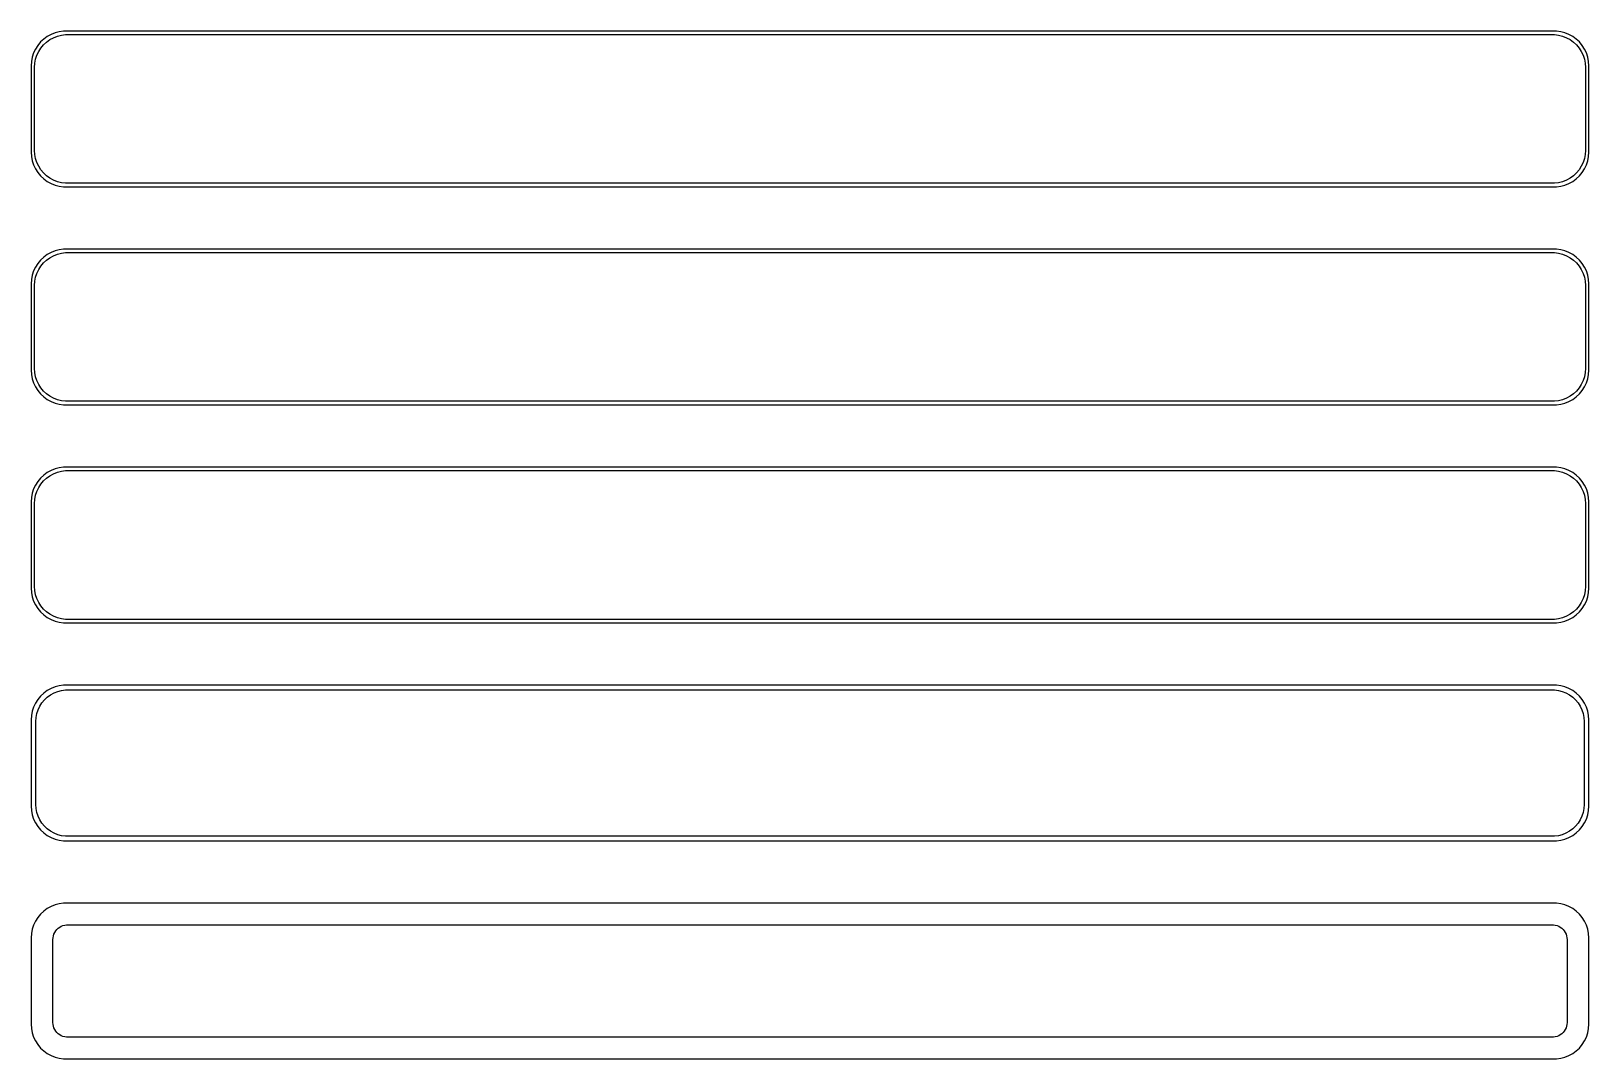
# Model space of a CAD drawing. Header units: metres. Extents: x -112 to 112, y 146 to 295.
import ezdxf

# ---------------------------------------------------------------- set-up
doc = ezdxf.new("R2010")
doc.units = ezdxf.units.M

msp = doc.modelspace()

# ---------------------------------------------------------------- linework, layer by layer
for p, q in [((-111.545, 292.689), (-111.882, 292.159)), ((-111.145, 293.173), (-111.545, 292.689)), ((-110.687, 293.603), (-111.145, 293.173)), ((-111.093, 292.292), (-110.713, 292.752)), ((-110.713, 292.752), (-110.278, 293.16)), ((-110.179, 293.972), (-110.687, 293.603)), ((-110.278, 293.16), (-109.795, 293.511)), ((-109.629, 294.274), (-110.179, 293.972)), ((-109.795, 293.511), (-109.272, 293.798)), ((-109.045, 294.505), (-109.629, 294.274)), ((-109.272, 293.798), (-108.718, 294.018)), ((-108.437, 294.661), (-109.045, 294.505)), ((-108.718, 294.018), (-108.14, 294.166)), ((-107.814, 294.74), (-108.437, 294.661)), ((-108.14, 294.166), (-107.548, 294.241)), ((107.814, 294.74), (-107.814, 294.74)), ((-107.548, 294.241), (107.548, 294.241)), ((107.548, 294.241), (108.14, 294.166)), ((108.437, 294.661), (107.814, 294.74)), ((108.14, 294.166), (108.718, 294.018)), ((109.045, 294.505), (108.437, 294.661)), ((108.718, 294.018), (109.272, 293.798)), ((109.629, 294.274), (109.045, 294.505)), ((109.272, 293.798), (109.795, 293.511)), ((110.179, 293.972), (109.629, 294.274)), ((109.795, 293.511), (110.278, 293.16)), ((110.687, 293.603), (110.179, 293.972)), ((110.278, 293.16), (110.713, 292.752)), ((111.145, 293.173), (110.687, 293.603)), ((110.713, 292.752), (111.093, 292.292)), ((111.545, 292.689), (111.145, 293.173)), ((111.882, 292.159), (111.545, 292.689)), ((-112.461, 290.377), (-112.5, 289.75)), ((-112.343, 290.993), (-112.461, 290.377)), ((-112.149, 291.591), (-112.343, 290.993)), ((-111.882, 292.159), (-112.149, 291.591)), ((-111.963, 290.095), (-111.851, 290.681)), ((-111.851, 290.681), (-111.666, 291.249)), ((-111.666, 291.249), (-111.412, 291.788)), ((-111.412, 291.788), (-111.093, 292.292)), ((111.093, 292.292), (111.412, 291.788)), ((111.412, 291.788), (111.666, 291.249)), ((111.666, 291.249), (111.851, 290.681)), ((111.851, 290.681), (111.963, 290.095)), ((112.149, 291.591), (111.882, 292.159)), ((112.343, 290.993), (112.149, 291.591)), ((112.461, 290.377), (112.343, 290.993)), ((112.5, 289.75), (112.461, 290.377)), ((-112.5, 289.75), (-112.5, 277.25)), ((-112, 289.5), (-111.963, 290.095)), ((-112, 277.5), (-112, 289.5)), ((111.963, 290.095), (112, 289.5)), ((112, 289.5), (112, 277.5)), ((112.5, 277.25), (112.5, 289.75)), ((-112.5, 277.25), (-112.461, 276.623)), ((-111.963, 276.905), (-112, 277.5)), ((-111.851, 276.319), (-111.963, 276.905)), ((111.963, 276.905), (111.851, 276.319)), ((112, 277.5), (111.963, 276.905)), ((112.461, 276.623), (112.5, 277.25)), ((-112.461, 276.623), (-112.343, 276.007)), ((-112.343, 276.007), (-112.149, 275.409)), ((-112.149, 275.409), (-111.882, 274.841)), ((-111.882, 274.841), (-111.545, 274.311)), ((-111.666, 275.751), (-111.851, 276.319)), ((-111.412, 275.212), (-111.666, 275.751)), ((-111.093, 274.708), (-111.412, 275.212)), ((-110.713, 274.248), (-111.093, 274.708)), ((111.093, 274.708), (110.713, 274.248)), ((111.412, 275.212), (111.093, 274.708)), ((111.666, 275.751), (111.412, 275.212)), ((111.545, 274.311), (111.882, 274.841)), ((111.851, 276.319), (111.666, 275.751)), ((111.882, 274.841), (112.149, 275.409)), ((112.149, 275.409), (112.343, 276.007)), ((112.343, 276.007), (112.461, 276.623)), ((-111.545, 274.311), (-111.145, 273.827)), ((-111.145, 273.827), (-110.687, 273.397)), ((-110.278, 273.84), (-110.713, 274.248)), ((-110.687, 273.397), (-110.179, 273.028)), ((-109.795, 273.489), (-110.278, 273.84)), ((-110.179, 273.028), (-109.629, 272.726)), ((-109.272, 273.202), (-109.795, 273.489)), ((-109.629, 272.726), (-109.045, 272.495)), ((-108.718, 272.982), (-109.272, 273.202)), ((-109.045, 272.495), (-108.437, 272.339)), ((-108.14, 272.834), (-108.718, 272.982)), ((-108.437, 272.339), (-107.814, 272.26)), ((-107.548, 272.759), (-108.14, 272.834)), ((-107.814, 272.26), (107.814, 272.26)), ((107.548, 272.759), (-107.548, 272.759)), ((108.14, 272.834), (107.548, 272.759)), ((107.814, 272.26), (108.437, 272.339)), ((108.718, 272.982), (108.14, 272.834)), ((108.437, 272.339), (109.045, 272.495)), ((109.272, 273.202), (108.718, 272.982)), ((109.045, 272.495), (109.629, 272.726)), ((109.795, 273.489), (109.272, 273.202)), ((109.629, 272.726), (110.179, 273.028)), ((110.278, 273.84), (109.795, 273.489)), ((110.179, 273.028), (110.687, 273.397)), ((110.713, 274.248), (110.278, 273.84)), ((110.687, 273.397), (111.145, 273.827)), ((111.145, 273.827), (111.545, 274.311)), ((-111.545, 261.189), (-111.882, 260.659)), ((-111.145, 261.673), (-111.545, 261.189)), ((-110.687, 262.103), (-111.145, 261.673)), ((-111.093, 260.792), (-110.713, 261.252)), ((-110.713, 261.252), (-110.278, 261.66)), ((-110.179, 262.472), (-110.687, 262.103)), ((-110.278, 261.66), (-109.795, 262.011)), ((-109.629, 262.774), (-110.179, 262.472)), ((-109.795, 262.011), (-109.272, 262.298)), ((-109.045, 263.005), (-109.629, 262.774)), ((-109.272, 262.298), (-108.718, 262.518)), ((-108.437, 263.161), (-109.045, 263.005)), ((-108.718, 262.518), (-108.14, 262.666)), ((-107.814, 263.24), (-108.437, 263.161)), ((-108.14, 262.666), (-107.548, 262.741)), ((107.814, 263.24), (-107.814, 263.24)), ((-107.548, 262.741), (107.548, 262.741)), ((107.548, 262.741), (108.14, 262.666)), ((108.437, 263.161), (107.814, 263.24)), ((108.14, 262.666), (108.718, 262.518)), ((109.045, 263.005), (108.437, 263.161)), ((108.718, 262.518), (109.272, 262.298)), ((109.629, 262.774), (109.045, 263.005)), ((109.272, 262.298), (109.795, 262.011)), ((110.179, 262.472), (109.629, 262.774)), ((109.795, 262.011), (110.278, 261.66)), ((110.687, 262.103), (110.179, 262.472)), ((110.278, 261.66), (110.713, 261.252)), ((111.145, 261.673), (110.687, 262.103)), ((110.713, 261.252), (111.093, 260.792)), ((111.545, 261.189), (111.145, 261.673)), ((111.882, 260.659), (111.545, 261.189)), ((-112.461, 258.877), (-112.5, 258.25)), ((-112.343, 259.493), (-112.461, 258.877)), ((-112.149, 260.091), (-112.343, 259.493)), ((-111.882, 260.659), (-112.149, 260.091)), ((-111.963, 258.595), (-111.851, 259.181)), ((-111.851, 259.181), (-111.666, 259.749)), ((-111.666, 259.749), (-111.412, 260.288)), ((-111.412, 260.288), (-111.093, 260.792)), ((111.093, 260.792), (111.412, 260.288)), ((111.412, 260.288), (111.666, 259.749)), ((111.666, 259.749), (111.851, 259.181)), ((111.851, 259.181), (111.963, 258.595)), ((112.149, 260.091), (111.882, 260.659)), ((112.343, 259.493), (112.149, 260.091)), ((112.461, 258.877), (112.343, 259.493)), ((112.5, 258.25), (112.461, 258.877)), ((-112.5, 258.25), (-112.5, 245.75)), ((-112, 258), (-111.963, 258.595)), ((-112, 246), (-112, 258)), ((111.963, 258.595), (112, 258)), ((112, 258), (112, 246)), ((112.5, 245.75), (112.5, 258.25)), ((-112.5, 245.75), (-112.461, 245.123)), ((-111.963, 245.405), (-112, 246)), ((-111.851, 244.819), (-111.963, 245.405)), ((111.963, 245.405), (111.851, 244.819)), ((112, 246), (111.963, 245.405)), ((112.461, 245.123), (112.5, 245.75)), ((-112.461, 245.123), (-112.343, 244.507)), ((-112.343, 244.507), (-112.149, 243.909)), ((-112.149, 243.909), (-111.882, 243.341)), ((-111.882, 243.341), (-111.545, 242.811)), ((-111.666, 244.251), (-111.851, 244.819)), ((-111.412, 243.712), (-111.666, 244.251)), ((-111.093, 243.208), (-111.412, 243.712)), ((-110.713, 242.748), (-111.093, 243.208)), ((111.093, 243.208), (110.713, 242.748)), ((111.412, 243.712), (111.093, 243.208)), ((111.666, 244.251), (111.412, 243.712)), ((111.545, 242.811), (111.882, 243.341)), ((111.851, 244.819), (111.666, 244.251)), ((111.882, 243.341), (112.149, 243.909)), ((112.149, 243.909), (112.343, 244.507)), ((112.343, 244.507), (112.461, 245.123)), ((-111.545, 242.811), (-111.145, 242.327)), ((-111.145, 242.327), (-110.687, 241.897)), ((-110.278, 242.34), (-110.713, 242.748)), ((-110.687, 241.897), (-110.179, 241.528)), ((-109.795, 241.989), (-110.278, 242.34)), ((-110.179, 241.528), (-109.629, 241.226)), ((-109.272, 241.702), (-109.795, 241.989)), ((-109.629, 241.226), (-109.045, 240.995)), ((-108.718, 241.482), (-109.272, 241.702)), ((-109.045, 240.995), (-108.437, 240.839)), ((-108.14, 241.334), (-108.718, 241.482)), ((-108.437, 240.839), (-107.814, 240.76)), ((-107.548, 241.259), (-108.14, 241.334)), ((-107.814, 240.76), (107.814, 240.76)), ((107.548, 241.259), (-107.548, 241.259)), ((108.14, 241.334), (107.548, 241.259)), ((107.814, 240.76), (108.437, 240.839)), ((108.718, 241.482), (108.14, 241.334)), ((108.437, 240.839), (109.045, 240.995)), ((109.272, 241.702), (108.718, 241.482)), ((109.045, 240.995), (109.629, 241.226)), ((109.795, 241.989), (109.272, 241.702)), ((109.629, 241.226), (110.179, 241.528)), ((110.278, 242.34), (109.795, 241.989)), ((110.179, 241.528), (110.687, 241.897)), ((110.713, 242.748), (110.278, 242.34)), ((110.687, 241.897), (111.145, 242.327)), ((111.145, 242.327), (111.545, 242.811)), ((-111.545, 229.689), (-111.882, 229.159)), ((-111.145, 230.173), (-111.545, 229.689)), ((-110.687, 230.603), (-111.145, 230.173)), ((-111.093, 229.292), (-110.713, 229.752)), ((-110.713, 229.752), (-110.278, 230.16)), ((-110.179, 230.972), (-110.687, 230.603)), ((-110.278, 230.16), (-109.795, 230.511)), ((-109.629, 231.274), (-110.179, 230.972)), ((-109.795, 230.511), (-109.272, 230.798)), ((-109.045, 231.505), (-109.629, 231.274)), ((-109.272, 230.798), (-108.718, 231.018)), ((-108.437, 231.661), (-109.045, 231.505)), ((-108.718, 231.018), (-108.14, 231.166)), ((-107.814, 231.74), (-108.437, 231.661)), ((-108.14, 231.166), (-107.548, 231.241)), ((107.814, 231.74), (-107.814, 231.74)), ((-107.548, 231.241), (107.548, 231.241)), ((107.548, 231.241), (108.14, 231.166)), ((108.437, 231.661), (107.814, 231.74)), ((108.14, 231.166), (108.718, 231.018)), ((109.045, 231.505), (108.437, 231.661)), ((108.718, 231.018), (109.272, 230.798)), ((109.629, 231.274), (109.045, 231.505)), ((109.272, 230.798), (109.795, 230.511)), ((110.179, 230.972), (109.629, 231.274)), ((109.795, 230.511), (110.278, 230.16)), ((110.687, 230.603), (110.179, 230.972)), ((110.278, 230.16), (110.713, 229.752)), ((111.145, 230.173), (110.687, 230.603)), ((110.713, 229.752), (111.093, 229.292)), ((111.545, 229.689), (111.145, 230.173)), ((111.882, 229.159), (111.545, 229.689)), ((-112.461, 227.377), (-112.5, 226.75)), ((-112.343, 227.993), (-112.461, 227.377)), ((-112.149, 228.591), (-112.343, 227.993)), ((-111.882, 229.159), (-112.149, 228.591)), ((-111.963, 227.095), (-111.851, 227.681)), ((-111.851, 227.681), (-111.666, 228.249)), ((-111.666, 228.249), (-111.412, 228.788)), ((-111.412, 228.788), (-111.093, 229.292)), ((111.093, 229.292), (111.412, 228.788)), ((111.412, 228.788), (111.666, 228.249)), ((111.666, 228.249), (111.851, 227.681)), ((111.851, 227.681), (111.963, 227.095)), ((112.149, 228.591), (111.882, 229.159)), ((112.343, 227.993), (112.149, 228.591)), ((112.461, 227.377), (112.343, 227.993)), ((112.5, 226.75), (112.461, 227.377)), ((-112.5, 226.75), (-112.5, 214.25)), ((-112, 226.5), (-111.963, 227.095)), ((-112, 214.5), (-112, 226.5)), ((111.963, 227.095), (112, 226.5)), ((112, 226.5), (112, 214.5)), ((112.5, 214.25), (112.5, 226.75)), ((-112.5, 214.25), (-112.461, 213.623)), ((-111.963, 213.905), (-112, 214.5)), ((-111.851, 213.319), (-111.963, 213.905)), ((111.963, 213.905), (111.851, 213.319)), ((112, 214.5), (111.963, 213.905)), ((112.461, 213.623), (112.5, 214.25)), ((-112.461, 213.623), (-112.343, 213.007)), ((-112.343, 213.007), (-112.149, 212.409)), ((-112.149, 212.409), (-111.882, 211.841)), ((-111.882, 211.841), (-111.545, 211.311)), ((-111.666, 212.751), (-111.851, 213.319)), ((-111.412, 212.212), (-111.666, 212.751)), ((-111.093, 211.708), (-111.412, 212.212)), ((-110.713, 211.248), (-111.093, 211.708)), ((111.093, 211.708), (110.713, 211.248)), ((111.412, 212.212), (111.093, 211.708)), ((111.666, 212.751), (111.412, 212.212)), ((111.545, 211.311), (111.882, 211.841)), ((111.851, 213.319), (111.666, 212.751)), ((111.882, 211.841), (112.149, 212.409)), ((112.149, 212.409), (112.343, 213.007)), ((112.343, 213.007), (112.461, 213.623)), ((-111.545, 211.311), (-111.145, 210.827)), ((-111.145, 210.827), (-110.687, 210.397)), ((-110.278, 210.84), (-110.713, 211.248)), ((-110.687, 210.397), (-110.179, 210.028)), ((-109.795, 210.489), (-110.278, 210.84)), ((-110.179, 210.028), (-109.629, 209.726)), ((-109.272, 210.202), (-109.795, 210.489)), ((-109.629, 209.726), (-109.045, 209.495)), ((-108.718, 209.982), (-109.272, 210.202)), ((-109.045, 209.495), (-108.437, 209.339)), ((-108.14, 209.834), (-108.718, 209.982)), ((-108.437, 209.339), (-107.814, 209.26)), ((-107.548, 209.759), (-108.14, 209.834)), ((-107.814, 209.26), (107.814, 209.26)), ((107.548, 209.759), (-107.548, 209.759)), ((108.14, 209.834), (107.548, 209.759)), ((107.814, 209.26), (108.437, 209.339)), ((108.718, 209.982), (108.14, 209.834)), ((108.437, 209.339), (109.045, 209.495)), ((109.272, 210.202), (108.718, 209.982)), ((109.045, 209.495), (109.629, 209.726)), ((109.795, 210.489), (109.272, 210.202)), ((109.629, 209.726), (110.179, 210.028)), ((110.278, 210.84), (109.795, 210.489)), ((110.179, 210.028), (110.687, 210.397)), ((110.713, 211.248), (110.278, 210.84)), ((110.687, 210.397), (111.145, 210.827)), ((111.145, 210.827), (111.545, 211.311)), ((-111.545, 198.189), (-111.882, 197.659)), ((-111.145, 198.673), (-111.545, 198.189)), ((-110.687, 199.103), (-111.145, 198.673)), ((-110.954, 197.691), (-110.588, 198.134)), ((-110.179, 199.472), (-110.687, 199.103)), ((-110.588, 198.134), (-110.168, 198.528)), ((-109.629, 199.774), (-110.179, 199.472)), ((-110.168, 198.528), (-109.703, 198.866)), ((-109.703, 198.866), (-109.199, 199.143)), ((-109.045, 200.005), (-109.629, 199.774)), ((-109.199, 199.143), (-108.665, 199.354)), ((-108.437, 200.161), (-109.045, 200.005)), ((-108.665, 199.354), (-108.108, 199.497)), ((-107.814, 200.24), (-108.437, 200.161)), ((-108.108, 199.497), (-107.537, 199.569)), ((107.814, 200.24), (-107.814, 200.24)), ((-107.537, 199.569), (107.537, 199.569)), ((107.537, 199.569), (108.108, 199.497)), ((108.437, 200.161), (107.814, 200.24)), ((108.108, 199.497), (108.665, 199.354)), ((109.045, 200.005), (108.437, 200.161)), ((108.665, 199.354), (109.199, 199.143)), ((109.629, 199.774), (109.045, 200.005)), ((109.199, 199.143), (109.703, 198.866)), ((110.179, 199.472), (109.629, 199.774)), ((109.703, 198.866), (110.168, 198.528)), ((110.168, 198.528), (110.588, 198.134)), ((110.687, 199.103), (110.179, 199.472)), ((110.588, 198.134), (110.954, 197.691)), ((111.145, 198.673), (110.687, 199.103)), ((111.545, 198.189), (111.145, 198.673)), ((111.882, 197.659), (111.545, 198.189)), ((-112.461, 195.877), (-112.5, 195.25)), ((-112.343, 196.493), (-112.461, 195.877)), ((-112.149, 197.091), (-112.343, 196.493)), ((-111.882, 197.659), (-112.149, 197.091)), ((-111.792, 195.574), (-111.685, 196.139)), ((-111.685, 196.139), (-111.507, 196.685)), ((-111.507, 196.685), (-111.262, 197.206)), ((-111.262, 197.206), (-110.954, 197.691)), ((110.954, 197.691), (111.262, 197.206)), ((111.262, 197.206), (111.507, 196.685)), ((111.507, 196.685), (111.685, 196.139)), ((111.685, 196.139), (111.792, 195.574)), ((112.149, 197.091), (111.882, 197.659)), ((112.343, 196.493), (112.149, 197.091)), ((112.461, 195.877), (112.343, 196.493)), ((112.5, 195.25), (112.461, 195.877)), ((-112.5, 195.25), (-112.5, 182.75)), ((-111.828, 195), (-111.792, 195.574)), ((-111.828, 183), (-111.828, 195)), ((111.792, 195.574), (111.828, 195)), ((111.828, 195), (111.828, 183)), ((112.5, 182.75), (112.5, 195.25)), ((-112.5, 182.75), (-112.461, 182.123)), ((-111.792, 182.426), (-111.828, 183)), ((-111.685, 181.861), (-111.792, 182.426)), ((111.792, 182.426), (111.685, 181.861)), ((111.828, 183), (111.792, 182.426)), ((112.461, 182.123), (112.5, 182.75)), ((-112.461, 182.123), (-112.343, 181.507)), ((-112.343, 181.507), (-112.149, 180.909)), ((-112.149, 180.909), (-111.882, 180.341)), ((-111.882, 180.341), (-111.545, 179.811)), ((-111.507, 181.315), (-111.685, 181.861)), ((-111.262, 180.794), (-111.507, 181.315)), ((-110.954, 180.309), (-111.262, 180.794)), ((-110.588, 179.866), (-110.954, 180.309)), ((110.954, 180.309), (110.588, 179.866)), ((111.262, 180.794), (110.954, 180.309)), ((111.507, 181.315), (111.262, 180.794)), ((111.685, 181.861), (111.507, 181.315)), ((111.545, 179.811), (111.882, 180.341)), ((111.882, 180.341), (112.149, 180.909)), ((112.149, 180.909), (112.343, 181.507)), ((112.343, 181.507), (112.461, 182.123)), ((-111.545, 179.811), (-111.145, 179.327)), ((-111.145, 179.327), (-110.687, 178.897)), ((-110.687, 178.897), (-110.179, 178.528)), ((-110.168, 179.472), (-110.588, 179.866)), ((-110.179, 178.528), (-109.629, 178.226)), ((-109.703, 179.134), (-110.168, 179.472)), ((-109.199, 178.857), (-109.703, 179.134)), ((-109.629, 178.226), (-109.045, 177.995)), ((-108.665, 178.646), (-109.199, 178.857)), ((-109.045, 177.995), (-108.437, 177.839)), ((-108.108, 178.503), (-108.665, 178.646)), ((-108.437, 177.839), (-107.814, 177.76)), ((-107.537, 178.431), (-108.108, 178.503)), ((-107.814, 177.76), (107.814, 177.76)), ((107.537, 178.431), (-107.537, 178.431)), ((108.108, 178.503), (107.537, 178.431)), ((107.814, 177.76), (108.437, 177.839)), ((108.665, 178.646), (108.108, 178.503)), ((108.437, 177.839), (109.045, 177.995)), ((109.199, 178.857), (108.665, 178.646)), ((109.045, 177.995), (109.629, 178.226)), ((109.703, 179.134), (109.199, 178.857)), ((109.629, 178.226), (110.179, 178.528)), ((110.168, 179.472), (109.703, 179.134)), ((110.588, 179.866), (110.168, 179.472)), ((110.179, 178.528), (110.687, 178.897)), ((110.687, 178.897), (111.145, 179.327)), ((111.145, 179.327), (111.545, 179.811)), ((-111.545, 166.689), (-111.882, 166.159)), ((-111.145, 167.173), (-111.545, 166.689)), ((-110.687, 167.603), (-111.145, 167.173)), ((-110.179, 167.972), (-110.687, 167.603)), ((-109.629, 168.274), (-110.179, 167.972)), ((-109.045, 168.505), (-109.629, 168.274)), ((-108.437, 168.661), (-109.045, 168.505)), ((-107.814, 168.74), (-108.437, 168.661)), ((107.814, 168.74), (-107.814, 168.74)), ((108.437, 168.661), (107.814, 168.74)), ((109.045, 168.505), (108.437, 168.661)), ((109.629, 168.274), (109.045, 168.505)), ((110.179, 167.972), (109.629, 168.274)), ((110.687, 167.603), (110.179, 167.972)), ((111.145, 167.173), (110.687, 167.603)), ((111.545, 166.689), (111.145, 167.173)), ((111.882, 166.159), (111.545, 166.689)), ((-112.461, 164.377), (-112.5, 163.75)), ((-112.343, 164.993), (-112.461, 164.377)), ((-112.149, 165.591), (-112.343, 164.993)), ((-111.882, 166.159), (-112.149, 165.591)), ((-109.293, 164.025), (-109.211, 164.277)), ((-109.211, 164.277), (-109.099, 164.516)), ((-109.099, 164.516), (-108.957, 164.74)), ((-108.957, 164.74), (-108.788, 164.944)), ((-108.788, 164.944), (-108.595, 165.125)), ((-108.595, 165.125), (-108.38, 165.281)), ((-108.38, 165.281), (-108.148, 165.409)), ((-108.148, 165.409), (-107.902, 165.506)), ((-107.902, 165.506), (-107.645, 165.572)), ((-107.645, 165.572), (-107.382, 165.605)), ((-107.382, 165.605), (107.382, 165.605)), ((107.382, 165.605), (107.645, 165.572)), ((107.645, 165.572), (107.902, 165.506)), ((107.902, 165.506), (108.148, 165.409)), ((108.148, 165.409), (108.38, 165.281)), ((108.38, 165.281), (108.595, 165.125)), ((108.595, 165.125), (108.788, 164.944)), ((108.788, 164.944), (108.957, 164.74)), ((108.957, 164.74), (109.099, 164.516)), ((109.099, 164.516), (109.211, 164.277)), ((109.211, 164.277), (109.293, 164.025)), ((112.149, 165.591), (111.882, 166.159)), ((112.343, 164.993), (112.149, 165.591)), ((112.461, 164.377), (112.343, 164.993)), ((112.5, 163.75), (112.461, 164.377)), ((-112.5, 163.75), (-112.5, 151.25)), ((-109.36, 163.5), (-109.343, 163.764)), ((-109.36, 151.5), (-109.36, 163.5)), ((-109.343, 163.764), (-109.293, 164.025)), ((109.293, 164.025), (109.343, 163.764)), ((109.343, 163.764), (109.36, 163.5)), ((109.36, 163.5), (109.36, 151.5)), ((112.5, 151.25), (112.5, 163.75)), ((-112.5, 151.25), (-112.461, 150.623)), ((-109.343, 151.236), (-109.36, 151.5)), ((-109.293, 150.975), (-109.343, 151.236)), ((-109.211, 150.723), (-109.293, 150.975)), ((109.293, 150.975), (109.211, 150.723)), ((109.343, 151.236), (109.293, 150.975)), ((109.36, 151.5), (109.343, 151.236)), ((112.461, 150.623), (112.5, 151.25)), ((-112.461, 150.623), (-112.343, 150.007)), ((-112.343, 150.007), (-112.149, 149.409)), ((-112.149, 149.409), (-111.882, 148.841)), ((-111.882, 148.841), (-111.545, 148.311)), ((-109.099, 150.484), (-109.211, 150.723)), ((-108.957, 150.26), (-109.099, 150.484)), ((-108.788, 150.056), (-108.957, 150.26)), ((-108.595, 149.875), (-108.788, 150.056)), ((-108.38, 149.719), (-108.595, 149.875)), ((-108.148, 149.591), (-108.38, 149.719)), ((-107.902, 149.494), (-108.148, 149.591)), ((-107.645, 149.428), (-107.902, 149.494)), ((-107.382, 149.395), (-107.645, 149.428)), ((107.382, 149.395), (-107.382, 149.395)), ((107.645, 149.428), (107.382, 149.395)), ((107.902, 149.494), (107.645, 149.428)), ((108.148, 149.591), (107.902, 149.494)), ((108.38, 149.719), (108.148, 149.591)), ((108.595, 149.875), (108.38, 149.719)), ((108.788, 150.056), (108.595, 149.875)), ((108.957, 150.26), (108.788, 150.056)), ((109.099, 150.484), (108.957, 150.26)), ((109.211, 150.723), (109.099, 150.484)), ((111.545, 148.311), (111.882, 148.841)), ((111.882, 148.841), (112.149, 149.409)), ((112.149, 149.409), (112.343, 150.007)), ((112.343, 150.007), (112.461, 150.623)), ((-111.545, 148.311), (-111.145, 147.827)), ((-111.145, 147.827), (-110.687, 147.397)), ((-110.687, 147.397), (-110.179, 147.028)), ((-110.179, 147.028), (-109.629, 146.726)), ((-109.629, 146.726), (-109.045, 146.495)), ((-109.045, 146.495), (-108.437, 146.339)), ((-108.437, 146.339), (-107.814, 146.26)), ((-107.814, 146.26), (107.814, 146.26)), ((107.814, 146.26), (108.437, 146.339)), ((108.437, 146.339), (109.045, 146.495)), ((109.045, 146.495), (109.629, 146.726)), ((109.629, 146.726), (110.179, 147.028)), ((110.179, 147.028), (110.687, 147.397)), ((110.687, 147.397), (111.145, 147.827)), ((111.145, 147.827), (111.545, 148.311))]:
    msp.add_line(p, q)

doc.saveas('drawing.dxf')
